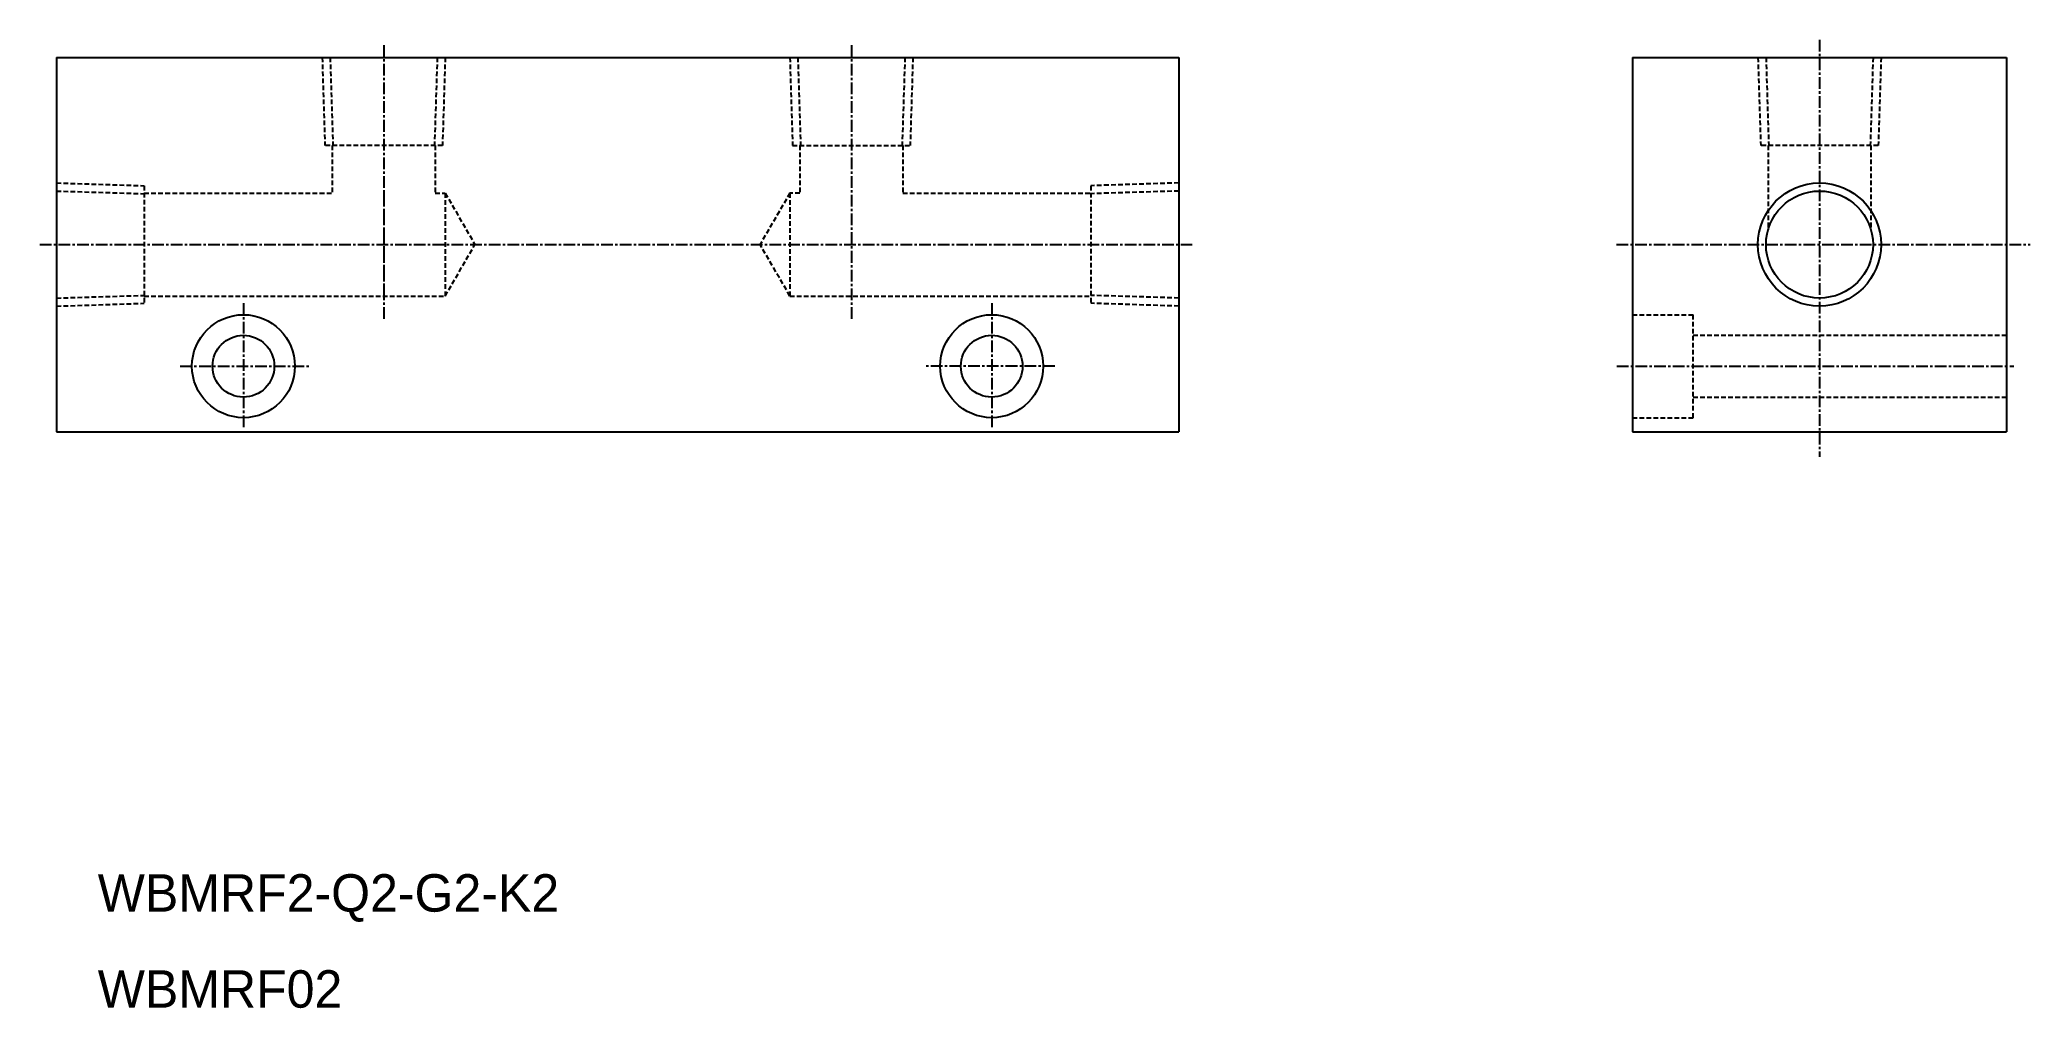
# Model space of a CAD drawing. Extents: x 837 to 1050, y 323 to 426.
import ezdxf

# ---------------------------------------------------------------- set-up
doc = ezdxf.new("R2010")
doc.units = 0
doc.linetypes.add('CENTER', pattern=[2, 1.25, -0.25, 0.25, -0.25])
doc.linetypes.add('DASHED', pattern=[0.75, 0.5, -0.25])
doc.layers.get('0').update_dxf_attribs({"linetype": 'CONTINUOUS'})
doc.layers.add('CENTER', color=1, linetype='CENTER')

msp = doc.modelspace()

# ---------------------------------------------------------------- linework, layer by layer
at = {"color": 7, "linetype": 'CONTINUOUS'}
for p, q in [((838.96, 424.24), (958.96, 424.24)), ((838.96, 424.24), (838.96, 384.24)), ((958.96, 424.24), (958.96, 384.24)), ((1007.46, 424.24), (1047.46, 424.24)), ((1007.46, 424.24), (1007.46, 384.24)), ((1047.46, 424.24), (1047.46, 384.24)), ((838.96, 384.24), (958.96, 384.24)), ((1007.46, 384.24), (1047.46, 384.24))]:
    msp.add_line(p, q, dxfattribs=at)
at = {"color": 3, "linetype": 'DASHED'}
for p, q in [((867.38, 424.24), (867.67, 414.84)), ((868.23, 424.24), (868.53, 414.84)), ((879.68, 424.24), (879.38, 414.84)), ((880.53, 424.24), (880.24, 414.84)), ((917.38, 424.24), (917.67, 414.84)), ((918.23, 424.24), (918.53, 414.84)), ((929.68, 424.24), (929.38, 414.84)), ((930.53, 424.24), (930.24, 414.84)), ((1020.88, 424.24), (1021.17, 414.84)), ((1021.74, 424.24), (1022.03, 414.84)), ((1033.18, 424.24), (1032.89, 414.84)), ((1034.04, 424.24), (1033.74, 414.84)), ((880.24, 414.84), (867.67, 414.84)), ((868.46, 414.84), (868.46, 409.74)), ((879.46, 414.84), (879.46, 409.74)), ((917.67, 414.84), (930.24, 414.84)), ((918.46, 414.84), (918.46, 409.74)), ((929.46, 414.84), (929.46, 409.74)), ((1033.74, 414.84), (1021.17, 414.84)), ((1021.96, 414.84), (1021.96, 405.82)), ((1032.96, 414.84), (1032.96, 405.82)), ((838.96, 410.82), (848.36, 410.53)), ((958.96, 410.82), (949.56, 410.53)), ((838.96, 409.96), (848.36, 409.67)), ((848.36, 410.53), (848.36, 397.96)), ((848.36, 409.74), (868.46, 409.74)), ((879.46, 409.74), (880.53, 409.74)), ((880.53, 409.74), (883.71, 404.24)), ((880.53, 409.74), (880.53, 398.74)), ((917.38, 409.74), (914.2, 404.24)), ((917.38, 409.74), (917.38, 398.74)), ((918.46, 409.74), (917.38, 409.74)), ((929.46, 409.74), (949.56, 409.74)), ((949.56, 410.53), (949.56, 397.96)), ((958.96, 409.96), (949.56, 409.67)), ((880.53, 398.74), (883.71, 404.24)), ((917.38, 398.74), (914.2, 404.24)), ((838.96, 398.52), (848.36, 398.81)), ((838.96, 397.66), (848.36, 397.96)), ((848.36, 398.74), (880.53, 398.74)), ((917.38, 398.74), (949.56, 398.74)), ((958.96, 398.52), (949.56, 398.81)), ((958.96, 397.66), (949.56, 397.96)), ((1007.46, 396.74), (1013.96, 396.74)), ((1013.96, 385.74), (1013.96, 396.74)), ((1013.96, 394.54), (1047.46, 394.54)), ((1013.96, 387.94), (1047.46, 387.94)), ((1007.46, 385.74), (1013.96, 385.74))]:
    msp.add_line(p, q, dxfattribs=at)
at = {"color": 3, "linetype": 'CONTINUOUS'}
msp.add_circle((1027.46, 404.24), 6.58, dxfattribs=at)
at = {"color": 7, "linetype": 'CONTINUOUS'}
for centre, radius in [((1027.46, 404.24), 5.72), ((858.96, 391.24), 5.5), ((938.96, 391.24), 5.5), ((858.96, 391.24), 3.3), ((938.96, 391.24), 3.3)]:
    msp.add_circle(centre, radius, dxfattribs=at)
at = {"layer": 'CENTER', "color": 1, "linetype": 'CENTER'}
for p, q in [((1027.46, 426.11), (1027.46, 381.57)), ((873.96, 425.55), (873.96, 396.24)), ((923.96, 425.55), (923.96, 396.24)), ((873.96, 410.06), (873.96, 397.85)), ((837.19, 404.24), (960.38, 404.24)), ((1005.76, 404.24), (1049.98, 404.24)), ((858.96, 397.99), (858.96, 384.6)), ((938.96, 397.99), (938.96, 384.6)), ((852.21, 391.24), (866, 391.24)), ((945.7, 391.24), (931.91, 391.24)), ((1005.79, 391.24), (1048.22, 391.24))]:
    msp.add_line(p, q, dxfattribs=at)

# ---------------------------------------------------------------- texts
at = {"color": 7, "linetype": 'CONTINUOUS'}
for s, p in [('WBMRF2-Q2-G2-K2', (843.38, 332.96)), ('WBMRF02', (843.38, 322.7))]:
    msp.add_text(s, height=4, dxfattribs=at).set_placement(p)

doc.saveas('drawing.dxf')
